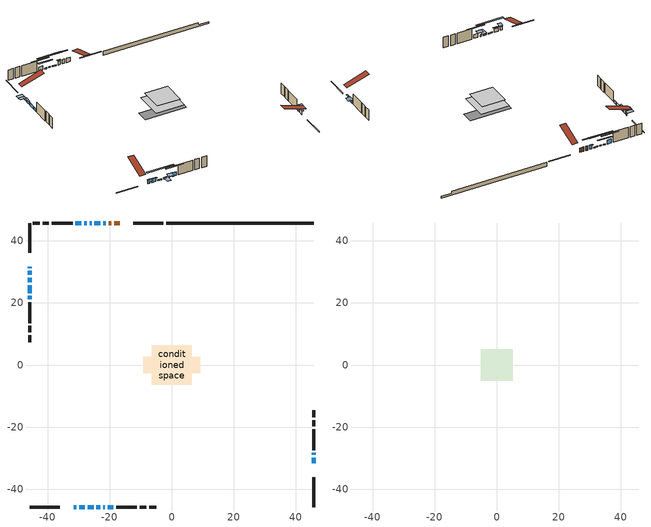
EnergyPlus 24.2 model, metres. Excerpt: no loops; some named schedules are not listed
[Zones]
conditioned space
 floor adiabatic (AdiabaticFloorConstruction): -6.38,-6.38 -6.38,6.38 6.38,6.38 6.38,-6.38 z3.26
 floor foundation (Slab1 construction): -9.19,-2.7 -9.19,2.7 9.19,2.7 9.19,-2.7 z-1.01
 wall outside (RimJoist1 construction): -2.7,45.78 -12.33,45.78 / -45.78,-45.78 -36.14,-45.78 / -45.78,45.78 -45.78,36.14 / 45.78,-45.78 45.78,-36.14 z0.82:1.12
 wall outside (AdiabaticWallConstruction 1): -16.83,45.78 -18.61,45.78 / -19.54,45.78 -20.3,45.78 z0.82:2.85
 wall outside (AdiabaticWallConstruction): -45.78,31.65 -45.78,31.24 / -22.14,-45.78 -21.58,-45.78 z0.82:1.74; -45.78,30.31 -45.78,29.09 z0.82:2.34; -21.23,45.78 -22.15,45.78 / -31.65,-45.78 -30.73,-45.78 / -29.21,45.78 -31.04,45.78 / -20.66,-45.78 -18.83,-45.78 z0.82:2.65; -45.78,28.16 -45.78,26.64 / -45.78,25.71 -45.78,23.2 / -45.78,22.27 -45.78,21.12 / 45.78,-28.89 45.78,-28.33 z0.82:2.04; 45.78,-31.65 45.78,-29.82 / -29.81,-45.78 -27.98,-45.78 z0.82:2.5; -23.07,45.78 -24.91,45.78 / -27.05,-45.78 -25.22,-45.78 / -25.83,45.78 -26.45,45.78 / -27.37,45.78 -28.29,45.78 / -24.29,-45.78 -23.07,-45.78 z0.82:1.33
 wall outside (Wall1 construction): -31.97,45.78 -38.65,45.78 / -17.9,-45.78 -11.22,-45.78 / -45.78,20.2 -45.78,13.51 / 45.78,-27.4 45.78,-20.72 z0.82:5.7
 wall outside (Wall2 construction): -39.58,45.78 -41.62,45.78 / -10.29,-45.78 -8.25,-45.78 / -45.78,12.58 -45.78,10.54 / 45.78,-19.79 45.78,-17.75 z0.82:5.7
 wall outside (Wall3 construction): -42.55,45.78 -44.85,45.78 / -7.32,-45.78 -5.02,-45.78 / -45.78,9.61 -45.78,7.32 / 45.78,-16.82 45.78,-14.53 z0.82:5.7
 wall foundation (FoundationWall1 construction): -1.77,45.78,-1.01 -1.77,45.78,0.82 41.02,45.78,0.82 41.02,45.78,-0.19 45.78,45.78,-0.19 45.78,45.78,-1.01
 window (WindowConstruction 9): -45.78,31.65 -45.78,31.24 z0.82:1.73
 window (WindowConstruction 2): -45.78,30.31 -45.78,29.09 z0.82:2.34
 window (WindowConstruction 3): -21.23,45.78 -22.15,45.78 z0.82:2.65
 window (WindowConstruction 4): -31.65,-45.78 -30.74,-45.78 z0.82:2.65
 window (WindowConstruction 5): -45.78,28.16 -45.78,26.64 z0.82:2.04
 window (WindowConstruction 6): 45.78,-31.65 45.78,-29.82 z0.82:2.5
 window (WindowConstruction 7): -29.81,-45.78 -27.98,-45.78 z0.82:2.5
 window (WindowConstruction 8): -45.78,25.71 -45.78,23.2 z0.82:2.04
 window (WindowConstruction 13): -23.08,45.78 -24.9,45.78 z0.82:1.33
 window (WindowConstruction 14): -27.05,-45.78 -25.22,-45.78 z0.82:1.33
 window (WindowConstruction 15): -25.83,45.78 -26.44,45.78 z0.82:1.33
 window (WindowConstruction 16): -27.37,45.78 -28.29,45.78 z0.82:1.33
 window (WindowConstruction 17): -24.29,-45.78 -23.07,-45.78 z0.82:1.33
 window (WindowConstruction 10): -45.78,22.27 -45.78,21.12 z0.82:2.04
 window (WindowConstruction 11): 45.78,-28.89 45.78,-28.33 z0.82:2.04
 window (WindowConstruction 12): -22.14,-45.78 -21.58,-45.78 z0.82:1.73
 window (WindowConstruction): -29.22,45.78 -31.04,45.78 z0.82:2.65
 window (WindowConstruction 1): -20.66,-45.78 -18.83,-45.78 z0.82:2.65
 door (Door): -16.83,45.78 -18.61,45.78 z0.82:2.85
 door (Door 1): -19.54,45.78 -20.3,45.78 z0.82:2.85
 ceiling adiabatic (AdiabaticFloorConstruction): 6.38,-6.38 6.38,6.38 -6.38,6.38 -6.38,-6.38 z3.26
attic - vented
 floor to conditioned space (Floor1 construction Reversed): -5.14,-5.14 -5.14,5.14 5.14,5.14 5.14,-5.14 z5.7
 roof outside (Roof1 construction): -15.9,45.78,5.7 -15.9,35.77,9.03 -13.26,35.77,9.03 -13.26,45.78,5.7; -32.58,-45.78,5.7 -32.58,-35.77,9.03 -35.22,-35.77,9.03 -35.22,-45.78,5.7; -45.78,32.58,5.7 -35.77,32.58,9.03 -35.77,35.22,9.03 -45.78,35.22,5.7; 45.78,-32.58,5.7 35.77,-32.58,9.03 35.77,-35.22,9.03 45.78,-35.22,5.7
shading: -45.78,30.63 -45.78,32.26 -48.52,32.26 -48.52,30.63 z2.34; -45.78,28.94 -45.78,30.46 -48.52,30.46 -48.52,28.94 z2.49; -22.45,45.78 -20.93,45.78 -20.93,46.33 -22.45,46.33 z2.95; -30.44,-45.78 -31.95,-45.78 -31.95,-47.61 -30.44,-47.61 z2.95; -45.78,26.03 -45.78,28.77 -46.33,28.77 -46.33,26.03 z2.65; 45.78,-29.52 45.78,-31.95 46.33,-31.95 46.33,-29.52 z2.8; -27.68,-45.78 -30.1,-45.78 -30.1,-46.33 -27.68,-46.33 z2.8; -30.08,45.78 -17.9,45.78 -17.9,46.33 -30.08,46.33 z6.51; -20.04,-45.78 -32.23,-45.78 -32.23,-46.33 -20.04,-46.33 z6.51; -31.62,45.78 -20.65,45.78 -20.65,46.33 -31.62,46.33 z6.51; -31.03,45.78 -24.63,45.78 -24.63,46.33 -31.03,46.33 z4.07; -22.77,-45.78 -24.59,-45.78 -24.59,-48.83 -22.77,-48.83 z1.63; 45.78,-27.42 45.78,-29.8 47.91,-29.8 47.91,-27.42 z2.95; -20.67,-45.78 -23.05,-45.78 -23.05,-47.61 -20.67,-47.61 z2.65; -34.1,45.78 -26.16,45.78 -26.16,46.33 -34.1,46.33 z5.7; -15.78,-45.78 -23.71,-45.78 -23.71,-46.33 -15.78,-46.33 z5.7
[Building]
Building 1: Terrain=Suburbs
[Site:Location]
London AP_ON: Latitude {deg}=43.03; Longitude {deg}=-81.15; Time Zone {hr}=-5; Elevation {m}=278; Keep Site Location Information=Yes
[Site:GroundTemperature:Shallow]
3.98693, 1.93205, 1.76749, 2.74264, 6.6573, 10.5537, 13.9317, 16.0716, 16.2534, 14.513, 11.2211, 7.44421
[Site:WaterMainsTemperature]
Calculation Method=Schedule; Temperature Schedule=mains temperature schedule
[Material] Roughness=Rough; Thermal Absorptance=0.9
Name | Thickness {m} | Conductivity {W/m-K} | Density {kg/m3} | Specific Heat {J/kg-K} | Solar Absorptance | Visible Absorptance
asphalt or fiberglass shingles | 0.00635 | 0.162714 | 1121.4 | 1465.45 | 0.4 | 0.4
ceiling stud and cavity | 0.1397 | 0.0801386 | 65.682 | 1177.47 | 0.7 | 0.7
concrete 4.0 in. | 0.1016 | 1.803125 | 2242.8 | 837.4 | 0.7 | 0.7
concrete 8.0 in. | 0.2032 | 1.803125 | 2242.8 | 837.4 | 0.7 | 0.7
door material | 0.04445 | 0.188738 | 512.64 | 1214.23 | 0.7 | 0.7
floor covering | 0.0127 | 0.0433444 | 54.468 | 1339.84 | 0.6 | 0.6
floor rigid ins; wall rigid ins | 0.512978 | 0.029427 | 32.04 | 1214.23 | 0.7 | 0.7
floor stud and cavity | 0.1397 | 1.75129 | 37.0049 | 1207.88 | 0.7 | 0.7
furniture material conditioned space 1 | 0.1524 | 0.115458 | 640.8 | 1214.23 | 0.6 | 0.6
gypsum board | 0.0127 | 0.160291 | 801 | 837.4 | 0.6 | 0.6
osb sheathing 0.5 in. | 0.0127 | 0.115458 | 512.64 | 1214.23 | 0.7 | 0.7
osb sheathing 0.75 in. | 0.01905 | 0.115458 | 512.64 | 1214.23 | 0.7 | 0.7
rim joist stud and cavity | 0.0508 | 0.103237 | 50.32683 | 1063.81 | 0.6 | 0.6
wall stud and cavity | 0.1397 | 0.143211 | 139.0536 | 1170.24 | 0.7 | 0.7
wall stud and cavity 1 | 0.1397 | 0.0749181 | 139.0536 | 1170.24 | 0.7 | 0.7
wall stud and cavity 2 | 0.1397 | 0.14347 | 139.0536 | 1170.24 | 0.7 | 0.7
wall stud and cavity 3 | 0.0889 | 0.380278 | 52.3479 | 1209.89 | 0.7 | 0.7
wall stud and cavity 4 | 0.0889 | 0.391764 | 83.0341 | 1211.67 | 0.7 | 0.7
wood siding | 0.0254 | 0.102417 | 544.68 | 1172.36 | 0.57 | 0.57
wood siding 1; wood siding 2; wood siding 3 | 0.0254 | 0.102417 | 544.68 | 1172.36 | 0.7 | 0.7
[WindowMaterial:SimpleGlazingSystem]
Name | U-Factor {W/m2-K} | Solar Heat Gain Coefficient
WindowMaterial | 5.73989 | 0.75
WindowMaterial 1 | 5.80348 | 0.76
WindowMaterial 10 | 5.10225 | 0.63
WindowMaterial 2 | 5.29928 | 0.65
WindowMaterial 3 | 3.00537 | 0.52
WindowMaterial 4 | 2.972433 | 0.57
WindowMaterial 5 | 7.22469 | 0.6
WindowMaterial 6 | 6.75625 | 0.73
WindowMaterial 7 | 6.72446 | 0.74
WindowMaterial 8 | 6.76988 | 0.73
WindowMaterial 9 | 5.2601 | 0.67
[Construction]
AdiabaticFloorConstruction: floor stud and cavity, floor rigid ins, osb sheathing 0.75 in., floor covering
AdiabaticWallConstruction: wood siding 2, wall rigid ins, wall stud and cavity 3, gypsum board
AdiabaticWallConstruction 1: wood siding 3, wall rigid ins, wall stud and cavity 3, gypsum board
Door; Door 1: door material
Floor1 construction Reversed: gypsum board, ceiling stud and cavity
FoundationWall1 construction: concrete 8.0 in.
furniture construction conditioned space 1: furniture material conditioned space 1
PartitionWallConstruction: gypsum board, wall stud and cavity 4, gypsum board
RimJoist1 construction: wood siding 1, rim joist stud and cavity
Roof1 construction: asphalt or fiberglass shingles
Slab1 construction: concrete 4.0 in.
Wall1 construction: wood siding, osb sheathing 0.5 in., wall stud and cavity, gypsum board
Wall2 construction: wood siding, osb sheathing 0.5 in., wall stud and cavity 1, gypsum board
Wall3 construction: wood siding, osb sheathing 0.5 in., wall stud and cavity 2, gypsum board
WindowConstruction; WindowConstruction 1: WindowMaterial
WindowConstruction 10: WindowMaterial 6
WindowConstruction 11: WindowMaterial 7
WindowConstruction 12: WindowMaterial 8
WindowConstruction 13; WindowConstruction 14; WindowConstruction 16: WindowMaterial 9
WindowConstruction 15; WindowConstruction 17: WindowMaterial 10
WindowConstruction 2: WindowMaterial 1
WindowConstruction 3; WindowConstruction 4: WindowMaterial 2
WindowConstruction 5: WindowMaterial 3
WindowConstruction 6; WindowConstruction 7; WindowConstruction 8: WindowMaterial 4
WindowConstruction 9: WindowMaterial 5
[Zone] Multiplier=1; Part of Total Floor Area=Yes
Name | Volume {m3}
attic - vented | 57.1445
conditioned space | 689.2
[Space]
Name | Zone | Volume {m3}
attic - vented 1 | attic - vented | 57.1445
conditioned space 1 | conditioned space | 689.2
[ZoneInfiltration:EffectiveLeakageArea]
infil attic - vented 1: Zone or Space=attic - vented 1; Schedule=Always On Discrete; Effective Air Leakage Area {cm2}=4605.38; Stack Coefficient=0.000231938; Wind Coefficient=1.02898e-05
[ZoneMixing]
whole house fan mix: Zone or Space=attic - vented; Schedule=Always On Continuous; Design Flow Rate Calculation Method=Flow/Zone; Design Flow Rate {m3/s}=0; Source Zone or Space=conditioned space
[SurfaceProperty:ExposedFoundationPerimeter]
Slab1: Exposed Perimeter Calculation Method=TotalExposedPerimeter; Total Exposed Perimeter {m}=47.55
[InternalMass] Zone or ZoneList=conditioned space; Space or SpaceList=conditioned space 1
Name | Construction | Surface Area {m2}
furniture mass conditioned space 1 | furniture construction conditioned space 1 | 104.772
partition wall mass | PartitionWallConstruction | 261.93
[Lights]
interior lighting: Zone or ZoneList or Space or SpaceList=conditioned space 1; Schedule=interior lighting schedule; Design Level Calculation Method=LightingLevel; Lighting Level {W}=343.2; Return Air Fraction=0; Fraction Radiant=0.6; Fraction Visible=0.2; Fraction Replaceable=1
[People]
occupants: Zone or ZoneList or Space or SpaceList=conditioned space 1; Number of People Schedule=occupants schedule; Number of People Calculation Method=People; Number of People=3; Fraction Radiant=0.314171; Sensible Heat Fraction=0.56303; Activity Level Schedule=occupants activity schedule; Carbon Dioxide Generation Rate {m3/s-W}=0; Enable ASHRAE 55 Comfort Warnings=No; Mean Radiant Temperature Calculation Type=EnclosureAveraged
[ElectricEquipment] Zone or ZoneList or Space or SpaceList=conditioned space 1; Design Level Calculation Method=EquipmentLevel
Name | Schedule | Design Level {W} | Fraction Latent | Fraction Radiant | Fraction Lost
clothes dryer | clothes dryer schedule | 140.772 | 0.015 | 0.081 | 0.85
clothes washer | clothes washer schedule | 32.1985 | 0.03 | 0.162 | 0.7
cooking range | cooking range schedule | 215.147 | 0.08 | 0.432 | 0.2
dishwasher | dishwasher schedule | 66.8632 | 0.3 | 0.18 | 0.4
fridge | fridge schedule | 72.9452 | 0 | 0.6 | 0
mech vent bath fan 0 | mech vent bath fan 0 schedule | 50.2 | 0 | 0 | 1
mech vent bath fan 1 | mech vent bath fan 1 schedule | 50.2 | 0 | 0 | 1
mech vent house fan | mech vent house fan schedule | 0 | 0 | 0 | 1
mech vent house fan cfis | mech vent house fan cfis schedule | 0 | 0 | 0 | 0
misc plug loads | misc plug loads schedule | 494.7 | 0.045 | 0.513 | 0.1
whole house fan | Always On Discrete | 0 | 0 | 0 | 1
[OtherEquipment] Zone or ZoneList or Space or SpaceList=conditioned space 1; Design Level Calculation Method=EquipmentLevel
Name | Fuel Type | Schedule | Design Level {W} | Fraction Latent | Fraction Radiant | Fraction Lost
clothes dryer 1 | Electricity | clothes dryer schedule | 0 | 0.015 | 0.081 | 0.85
cooking range 1 | Electricity | cooking range schedule | 0 | 0.08 | 0.432 | 0.2
general water use latent | None | general water use schedule | 62.594 | 1 | 0 | 0
general water use sensible | None | general water use schedule | -61.6891 | 0 | 0.6 | 0
mech vent house fan latent load | None | Always On Discrete | 0 | 1 | 0 | 0
mech vent house fan sensible load | None | Always On Discrete | 0 | 0 | 0 | 0
water heater energy adjustment1 | NaturalGas | Always On Discrete | 0.01 | 0 | 0 | 1
[ZoneInfiltration:DesignFlowRate] Zone or ZoneList or Space or SpaceList=conditioned space 1; Schedule=Always On Discrete; Design Flow Rate Calculation Method=Flow/Zone; Design Flow Rate {m3/s}=0
infil flow; natural vent flow; whole house fan flow
[Foundation:Kiva]
Foundation Kiva 1: Initial Indoor Air Temperature {C}=18; Wall Height Above Grade {m}=0.820003; Wall Depth Below Slab {m}=0.2032
[Foundation:Kiva:Settings]
Soil Conductivity {W/m-K}=0.849921; Soil Density {kg/m3}=1842.3; Soil Specific Heat {J/kg-K}=418.7; Ground Solar Absorptivity=0.9; Ground Thermal Absorptivity=0.9; Ground Surface Roughness {m}=0.03; Far-Field Width {m}=40; Deep-Ground Boundary Condition=ZeroFlux; Deep-Ground Depth {m}=40; Minimum Cell Dimension {m}=0.2; Maximum Cell Growth Coefficient=3; Simulation Timestep=Timestep
[Exterior:Lights]
exterior lighting: Schedule=exterior lighting schedule; Design Level {W}=75.6
[Schedule:Constant]
Name | Hourly Value
Always On Continuous; mech vent house fan schedule; mech vent house fan cfis schedule; Always On Discrete | 1
occupants activity schedule | 117.228
fridge schedule | 0
[Schedule:Week:Daily]
interior lighting schedule Week Rule - Jan1-Jan27: interior lighting schedule day, interior lighting schedule day, interior lighting schedule day, interior lighting schedule day, interior lighting schedule day, interior lighting schedule day, interior lighting schedule day, interior lighting schedule default day, interior lighting schedule default day, interior lighting schedule default day, interior lighting schedule default day, interior lighting schedule default day
interior lighting schedule Week Rule - Jan28-Feb3: interior lighting schedule day, interior lighting schedule day, interior lighting schedule day, interior lighting schedule day, interior lighting schedule day 1, interior lighting schedule day 1, interior lighting schedule day 1, interior lighting schedule default day, interior lighting schedule default day, interior lighting schedule default day, interior lighting schedule default day, interior lighting schedule default day
interior lighting schedule Week Rule - Feb4-Feb24: interior lighting schedule day 1, interior lighting schedule day 1, interior lighting schedule day 1, interior lighting schedule day 1, interior lighting schedule day 1, interior lighting schedule day 1, interior lighting schedule day 1, interior lighting schedule default day, interior lighting schedule default day, interior lighting schedule default day, interior lighting schedule default day, interior lighting schedule default day
interior lighting schedule Week Rule - Feb25-Mar3: interior lighting schedule day 1, interior lighting schedule day 1, interior lighting schedule day 1, interior lighting schedule day 1, interior lighting schedule day 2, interior lighting schedule day 2, interior lighting schedule day 2, interior lighting schedule default day, interior lighting schedule default day, interior lighting schedule default day, interior lighting schedule default day, interior lighting schedule default day
interior lighting schedule Week Rule - Mar4-Mar31: interior lighting schedule day 2, interior lighting schedule day 2, interior lighting schedule day 2, interior lighting schedule day 2, interior lighting schedule day 2, interior lighting schedule day 2, interior lighting schedule day 2, interior lighting schedule default day, interior lighting schedule default day, interior lighting schedule default day, interior lighting schedule default day, interior lighting schedule default day
interior lighting schedule Week Rule - Apr1-Apr28: interior lighting schedule day 3, interior lighting schedule day 3, interior lighting schedule day 3, interior lighting schedule day 3, interior lighting schedule day 3, interior lighting schedule day 3, interior lighting schedule day 3, interior lighting schedule default day, interior lighting schedule default day, interior lighting schedule default day, interior lighting schedule default day, interior lighting schedule default day
interior lighting schedule Week Rule - Apr29-May5: interior lighting schedule day 3, interior lighting schedule day 3, interior lighting schedule day 4, interior lighting schedule day 4, interior lighting schedule day 4, interior lighting schedule day 4, interior lighting schedule day 4, interior lighting schedule default day, interior lighting schedule default day, interior lighting schedule default day, interior lighting schedule default day, interior lighting schedule default day
interior lighting schedule Week Rule - May6-May26: interior lighting schedule day 4, interior lighting schedule day 4, interior lighting schedule day 4, interior lighting schedule day 4, interior lighting schedule day 4, interior lighting schedule day 4, interior lighting schedule day 4, interior lighting schedule default day, interior lighting schedule default day, interior lighting schedule default day, interior lighting schedule default day, interior lighting schedule default day
interior lighting schedule Week Rule - May27-Jun2: interior lighting schedule day 4, interior lighting schedule day 4, interior lighting schedule day 4, interior lighting schedule day 4, interior lighting schedule day 4, interior lighting schedule day 5, interior lighting schedule day 5, interior lighting schedule default day, interior lighting schedule default day, interior lighting schedule default day, interior lighting schedule default day, interior lighting schedule default day
interior lighting schedule Week Rule - Jun3-Jun30: interior lighting schedule day 5, interior lighting schedule day 5, interior lighting schedule day 5, interior lighting schedule day 5, interior lighting schedule day 5, interior lighting schedule day 5, interior lighting schedule day 5, interior lighting schedule default day, interior lighting schedule default day, interior lighting schedule default day, interior lighting schedule default day, interior lighting schedule default day
interior lighting schedule Week Rule - Jul1-Jul28: interior lighting schedule day 6, interior lighting schedule day 6, interior lighting schedule day 6, interior lighting schedule day 6, interior lighting schedule day 6, interior lighting schedule day 6, interior lighting schedule day 6, interior lighting schedule default day, interior lighting schedule default day, interior lighting schedule default day, interior lighting schedule default day, interior lighting schedule default day
interior lighting schedule Week Rule - Jul29-Aug4: interior lighting schedule day 6, interior lighting schedule day 6, interior lighting schedule day 6, interior lighting schedule day 7, interior lighting schedule day 7, interior lighting schedule day 7, interior lighting schedule day 7, interior lighting schedule default day, interior lighting schedule default day, interior lighting schedule default day, interior lighting schedule default day, interior lighting schedule default day
interior lighting schedule Week Rule - Aug5-Aug25: interior lighting schedule day 7, interior lighting schedule day 7, interior lighting schedule day 7, interior lighting schedule day 7, interior lighting schedule day 7, interior lighting schedule day 7, interior lighting schedule day 7, interior lighting schedule default day, interior lighting schedule default day, interior lighting schedule default day, interior lighting schedule default day, interior lighting schedule default day
interior lighting schedule Week Rule - Aug26-Sep1: interior lighting schedule day 7, interior lighting schedule day 7, interior lighting schedule day 7, interior lighting schedule day 7, interior lighting schedule day 7, interior lighting schedule day 7, interior lighting schedule day 8, interior lighting schedule default day, interior lighting schedule default day, interior lighting schedule default day, interior lighting schedule default day, interior lighting schedule default day
interior lighting schedule Week Rule - Sep2-Sep29: interior lighting schedule day 8, interior lighting schedule day 8, interior lighting schedule day 8, interior lighting schedule day 8, interior lighting schedule day 8, interior lighting schedule day 8, interior lighting schedule day 8, interior lighting schedule default day, interior lighting schedule default day, interior lighting schedule default day, interior lighting schedule default day, interior lighting schedule default day
interior lighting schedule Week Rule - Sep30-Oct6: interior lighting schedule day 8, interior lighting schedule day 9, interior lighting schedule day 9, interior lighting schedule day 9, interior lighting schedule day 9, interior lighting schedule day 9, interior lighting schedule day 9, interior lighting schedule default day, interior lighting schedule default day, interior lighting schedule default day, interior lighting schedule default day, interior lighting schedule default day
interior lighting schedule Week Rule - Oct7-Oct27: interior lighting schedule day 9, interior lighting schedule day 9, interior lighting schedule day 9, interior lighting schedule day 9, interior lighting schedule day 9, interior lighting schedule day 9, interior lighting schedule day 9, interior lighting schedule default day, interior lighting schedule default day, interior lighting schedule default day, interior lighting schedule default day, interior lighting schedule default day
interior lighting schedule Week Rule - Oct28-Nov3: interior lighting schedule day 9, interior lighting schedule day 9, interior lighting schedule day 9, interior lighting schedule day 9, interior lighting schedule day 10, interior lighting schedule day 10, interior lighting schedule day 10, interior lighting schedule default day, interior lighting schedule default day, interior lighting schedule default day, interior lighting schedule default day, interior lighting schedule default day
interior lighting schedule Week Rule - Nov4-Nov24: interior lighting schedule day 10, interior lighting schedule day 10, interior lighting schedule day 10, interior lighting schedule day 10, interior lighting schedule day 10, interior lighting schedule day 10, interior lighting schedule day 10, interior lighting schedule default day, interior lighting schedule default day, interior lighting schedule default day, interior lighting schedule default day, interior lighting schedule default day
interior lighting schedule Week Rule - Nov25-Dec1: interior lighting schedule day 10, interior lighting schedule day 10, interior lighting schedule day 10, interior lighting schedule day 10, interior lighting schedule day 10, interior lighting schedule day 10, interior lighting schedule day 11, interior lighting schedule default day, interior lighting schedule default day, interior lighting schedule default day, interior lighting schedule default day, interior lighting schedule default day
interior lighting schedule Week Rule - Dec2-Dec31: interior lighting schedule day 11, interior lighting schedule day 11, interior lighting schedule day 11, interior lighting schedule day 11, interior lighting schedule day 11, interior lighting schedule day 11, interior lighting schedule day 11, interior lighting schedule default day, interior lighting schedule default day, interior lighting schedule default day, interior lighting schedule default day, interior lighting schedule default day
occupants schedule Week Rule - Jan1-Dec31: occupants schedule day, occupants schedule day, occupants schedule day, occupants schedule day, occupants schedule day, occupants schedule day, occupants schedule day, occupants schedule default day, occupants schedule default day, occupants schedule default day, occupants schedule default day, occupants schedule default day
clothes dryer schedule Week Rule - Jan1-Dec31: clothes dryer schedule day, clothes dryer schedule day, clothes dryer schedule day, clothes dryer schedule day, clothes dryer schedule day, clothes dryer schedule day, clothes dryer schedule day, clothes dryer schedule default day, clothes dryer schedule default day, clothes dryer schedule default day, clothes dryer schedule default day, clothes dryer schedule default day
clothes washer schedule Week Rule - Jan1-Dec31: clothes washer schedule day, clothes washer schedule day, clothes washer schedule day, clothes washer schedule day, clothes washer schedule day, clothes washer schedule day, clothes washer schedule day, clothes washer schedule default day, clothes washer schedule default day, clothes washer schedule default day, clothes washer schedule default day, clothes washer schedule default day
cooking range schedule Week Rule - Jan1-Dec31: cooking range schedule day, cooking range schedule day, cooking range schedule day, cooking range schedule day, cooking range schedule day, cooking range schedule day, cooking range schedule day, cooking range schedule default day, cooking range schedule default day, cooking range schedule default day, cooking range schedule default day, cooking range schedule default day
dishwasher schedule Week Rule - Jan1-Dec31: dishwasher schedule day, dishwasher schedule day, dishwasher schedule day, dishwasher schedule day, dishwasher schedule day, dishwasher schedule day, dishwasher schedule day, dishwasher schedule default day, dishwasher schedule default day, dishwasher schedule default day, dishwasher schedule default day, dishwasher schedule default day
mech vent bath fan 0 schedule Week Rule - Jan1-Dec31: mech vent bath fan 0 schedule day, mech vent bath fan 0 schedule day, mech vent bath fan 0 schedule day, mech vent bath fan 0 schedule day, mech vent bath fan 0 schedule day, mech vent bath fan 0 schedule day, mech vent bath fan 0 schedule day, mech vent bath fan 0 schedule default day, mech vent bath fan 0 schedule default day, mech vent bath fan 0 schedule default day, mech vent bath fan 0 schedule default day, mech vent bath fan 0 schedule default day
mech vent bath fan 1 schedule Week Rule - Jan1-Dec31: mech vent bath fan 1 schedule day, mech vent bath fan 1 schedule day, mech vent bath fan 1 schedule day, mech vent bath fan 1 schedule day, mech vent bath fan 1 schedule day, mech vent bath fan 1 schedule day, mech vent bath fan 1 schedule day, mech vent bath fan 1 schedule default day, mech vent bath fan 1 schedule default day, mech vent bath fan 1 schedule default day, mech vent bath fan 1 schedule default day, mech vent bath fan 1 schedule default day
misc plug loads schedule Week Rule - Jan1-Dec31: misc plug loads schedule day, misc plug loads schedule day, misc plug loads schedule day, misc plug loads schedule day, misc plug loads schedule day, misc plug loads schedule day, misc plug loads schedule day, misc plug loads schedule default day, misc plug loads schedule default day, misc plug loads schedule default day, misc plug loads schedule default day, misc plug loads schedule default day
general water use schedule Week Rule - Jan1-Dec31: general water use schedule day, general water use schedule day, general water use schedule day, general water use schedule day, general water use schedule day, general water use schedule day, general water use schedule day, general water use schedule default day, general water use schedule default day, general water use schedule default day, general water use schedule default day, general water use schedule default day
exterior lighting schedule Week Rule - Jan1-Jan27: exterior lighting schedule day, exterior lighting schedule day, exterior lighting schedule day, exterior lighting schedule day, exterior lighting schedule day, exterior lighting schedule day, exterior lighting schedule day, exterior lighting schedule default day, exterior lighting schedule default day, exterior lighting schedule default day, exterior lighting schedule default day, exterior lighting schedule default day
exterior lighting schedule Week Rule - Jan28-Feb3: exterior lighting schedule day, exterior lighting schedule day, exterior lighting schedule day, exterior lighting schedule day, exterior lighting schedule day 1, exterior lighting schedule day 1, exterior lighting schedule day 1, exterior lighting schedule default day, exterior lighting schedule default day, exterior lighting schedule default day, exterior lighting schedule default day, exterior lighting schedule default day
exterior lighting schedule Week Rule - Feb4-Feb24: exterior lighting schedule day 1, exterior lighting schedule day 1, exterior lighting schedule day 1, exterior lighting schedule day 1, exterior lighting schedule day 1, exterior lighting schedule day 1, exterior lighting schedule day 1, exterior lighting schedule default day, exterior lighting schedule default day, exterior lighting schedule default day, exterior lighting schedule default day, exterior lighting schedule default day
exterior lighting schedule Week Rule - Feb25-Mar3: exterior lighting schedule day 1, exterior lighting schedule day 1, exterior lighting schedule day 1, exterior lighting schedule day 1, exterior lighting schedule day 2, exterior lighting schedule day 2, exterior lighting schedule day 2, exterior lighting schedule default day, exterior lighting schedule default day, exterior lighting schedule default day, exterior lighting schedule default day, exterior lighting schedule default day
exterior lighting schedule Week Rule - Mar4-Mar31: exterior lighting schedule day 2, exterior lighting schedule day 2, exterior lighting schedule day 2, exterior lighting schedule day 2, exterior lighting schedule day 2, exterior lighting schedule day 2, exterior lighting schedule day 2, exterior lighting schedule default day, exterior lighting schedule default day, exterior lighting schedule default day, exterior lighting schedule default day, exterior lighting schedule default day
exterior lighting schedule Week Rule - Apr1-Apr28: exterior lighting schedule day 3, exterior lighting schedule day 3, exterior lighting schedule day 3, exterior lighting schedule day 3, exterior lighting schedule day 3, exterior lighting schedule day 3, exterior lighting schedule day 3, exterior lighting schedule default day, exterior lighting schedule default day, exterior lighting schedule default day, exterior lighting schedule default day, exterior lighting schedule default day
exterior lighting schedule Week Rule - Apr29-May5: exterior lighting schedule day 3, exterior lighting schedule day 3, exterior lighting schedule day 4, exterior lighting schedule day 4, exterior lighting schedule day 4, exterior lighting schedule day 4, exterior lighting schedule day 4, exterior lighting schedule default day, exterior lighting schedule default day, exterior lighting schedule default day, exterior lighting schedule default day, exterior lighting schedule default day
exterior lighting schedule Week Rule - May6-May26: exterior lighting schedule day 4, exterior lighting schedule day 4, exterior lighting schedule day 4, exterior lighting schedule day 4, exterior lighting schedule day 4, exterior lighting schedule day 4, exterior lighting schedule day 4, exterior lighting schedule default day, exterior lighting schedule default day, exterior lighting schedule default day, exterior lighting schedule default day, exterior lighting schedule default day
exterior lighting schedule Week Rule - May27-Jun2: exterior lighting schedule day 4, exterior lighting schedule day 4, exterior lighting schedule day 4, exterior lighting schedule day 4, exterior lighting schedule day 4, exterior lighting schedule day 5, exterior lighting schedule day 5, exterior lighting schedule default day, exterior lighting schedule default day, exterior lighting schedule default day, exterior lighting schedule default day, exterior lighting schedule default day
exterior lighting schedule Week Rule - Jun3-Jun30: exterior lighting schedule day 5, exterior lighting schedule day 5, exterior lighting schedule day 5, exterior lighting schedule day 5, exterior lighting schedule day 5, exterior lighting schedule day 5, exterior lighting schedule day 5, exterior lighting schedule default day, exterior lighting schedule default day, exterior lighting schedule default day, exterior lighting schedule default day, exterior lighting schedule default day
exterior lighting schedule Week Rule - Jul1-Jul28: exterior lighting schedule day 6, exterior lighting schedule day 6, exterior lighting schedule day 6, exterior lighting schedule day 6, exterior lighting schedule day 6, exterior lighting schedule day 6, exterior lighting schedule day 6, exterior lighting schedule default day, exterior lighting schedule default day, exterior lighting schedule default day, exterior lighting schedule default day, exterior lighting schedule default day
exterior lighting schedule Week Rule - Jul29-Aug4: exterior lighting schedule day 6, exterior lighting schedule day 6, exterior lighting schedule day 6, exterior lighting schedule day 7, exterior lighting schedule day 7, exterior lighting schedule day 7, exterior lighting schedule day 7, exterior lighting schedule default day, exterior lighting schedule default day, exterior lighting schedule default day, exterior lighting schedule default day, exterior lighting schedule default day
exterior lighting schedule Week Rule - Aug5-Aug25: exterior lighting schedule day 7, exterior lighting schedule day 7, exterior lighting schedule day 7, exterior lighting schedule day 7, exterior lighting schedule day 7, exterior lighting schedule day 7, exterior lighting schedule day 7, exterior lighting schedule default day, exterior lighting schedule default day, exterior lighting schedule default day, exterior lighting schedule default day, exterior lighting schedule default day
exterior lighting schedule Week Rule - Aug26-Sep1: exterior lighting schedule day 7, exterior lighting schedule day 7, exterior lighting schedule day 7, exterior lighting schedule day 7, exterior lighting schedule day 7, exterior lighting schedule day 7, exterior lighting schedule day 8, exterior lighting schedule default day, exterior lighting schedule default day, exterior lighting schedule default day, exterior lighting schedule default day, exterior lighting schedule default day
exterior lighting schedule Week Rule - Sep2-Sep29: exterior lighting schedule day 8, exterior lighting schedule day 8, exterior lighting schedule day 8, exterior lighting schedule day 8, exterior lighting schedule day 8, exterior lighting schedule day 8, exterior lighting schedule day 8, exterior lighting schedule default day, exterior lighting schedule default day, exterior lighting schedule default day, exterior lighting schedule default day, exterior lighting schedule default day
exterior lighting schedule Week Rule - Sep30-Oct6: exterior lighting schedule day 8, exterior lighting schedule day 9, exterior lighting schedule day 9, exterior lighting schedule day 9, exterior lighting schedule day 9, exterior lighting schedule day 9, exterior lighting schedule day 9, exterior lighting schedule default day, exterior lighting schedule default day, exterior lighting schedule default day, exterior lighting schedule default day, exterior lighting schedule default day
exterior lighting schedule Week Rule - Oct7-Oct27: exterior lighting schedule day 9, exterior lighting schedule day 9, exterior lighting schedule day 9, exterior lighting schedule day 9, exterior lighting schedule day 9, exterior lighting schedule day 9, exterior lighting schedule day 9, exterior lighting schedule default day, exterior lighting schedule default day, exterior lighting schedule default day, exterior lighting schedule default day, exterior lighting schedule default day
[Schedule:Year]
interior lighting schedule: interior lighting schedule Week Rule - Jan1-Jan27, 1, 1, 1, 27, interior lighting schedule Week Rule - Jan28-Feb3, 1, 28, 2, 3, interior lighting schedule Week Rule - Feb4-Feb24, 2, 4, 2, 24, interior lighting schedule Week Rule - Feb25-Mar3, 2, 25, 3, 3, interior lighting schedule Week Rule - Mar4-Mar31, 3, 4, 3, 31, interior lighting schedule Week Rule - Apr1-Apr28, 4, 1, 4, 28, interior lighting schedule Week Rule - Apr29-May5, 4, 29, 5, 5, interior lighting schedule Week Rule - May6-May26, 5, 6, 5, 26, interior lighting schedule Week Rule - May27-Jun2, 5, 27, 6, 2, interior lighting schedule Week Rule - Jun3-Jun30, 6, 3, 6, 30, interior lighting schedule Week Rule - Jul1-Jul28, 7, 1, 7, 28, interior lighting schedule Week Rule - Jul29-Aug4, 7, 29, 8, 4, interior lighting schedule Week Rule - Aug5-Aug25, 8, 5, 8, 25, interior lighting schedule Week Rule - Aug26-Sep1, 8, 26, 9, 1, interior lighting schedule Week Rule - Sep2-Sep29, 9, 2, 9, 29, interior lighting schedule Week Rule - Sep30-Oct6, 9, 30, 10, 6, interior lighting schedule Week Rule - Oct7-Oct27, 10, 7, 10, 27, interior lighting schedule Week Rule - Oct28-Nov3, 10, 28, 11, 3, interior lighting schedule Week Rule - Nov4-Nov24, 11, 4, 11, 24, interior lighting schedule Week Rule - Nov25-Dec1, 11, 25, 12, 1, interior lighting schedule Week Rule - Dec2-Dec31, 12, 2, 12, 31
occupants schedule: occupants schedule Week Rule - Jan1-Dec31, 1, 1, 12, 31
clothes dryer schedule: clothes dryer schedule Week Rule - Jan1-Dec31, 1, 1, 12, 31
clothes washer schedule: clothes washer schedule Week Rule - Jan1-Dec31, 1, 1, 12, 31
cooking range schedule: cooking range schedule Week Rule - Jan1-Dec31, 1, 1, 12, 31
dishwasher schedule: dishwasher schedule Week Rule - Jan1-Dec31, 1, 1, 12, 31
mech vent bath fan 0 schedule: mech vent bath fan 0 schedule Week Rule - Jan1-Dec31, 1, 1, 12, 31
mech vent bath fan 1 schedule: mech vent bath fan 1 schedule Week Rule - Jan1-Dec31, 1, 1, 12, 31
misc plug loads schedule: misc plug loads schedule Week Rule - Jan1-Dec31, 1, 1, 12, 31
general water use schedule: general water use schedule Week Rule - Jan1-Dec31, 1, 1, 12, 31
exterior lighting schedule: exterior lighting schedule Week Rule - Jan1-Jan27, 1, 1, 1, 27, exterior lighting schedule Week Rule - Jan28-Feb3, 1, 28, 2, 3, exterior lighting schedule Week Rule - Feb4-Feb24, 2, 4, 2, 24, exterior lighting schedule Week Rule - Feb25-Mar3, 2, 25, 3, 3, exterior lighting schedule Week Rule - Mar4-Mar31, 3, 4, 3, 31, exterior lighting schedule Week Rule - Apr1-Apr28, 4, 1, 4, 28, exterior lighting schedule Week Rule - Apr29-May5, 4, 29, 5, 5, exterior lighting schedule Week Rule - May6-May26, 5, 6, 5, 26, exterior lighting schedule Week Rule - May27-Jun2, 5, 27, 6, 2, exterior lighting schedule Week Rule - Jun3-Jun30, 6, 3, 6, 30, exterior lighting schedule Week Rule - Jul1-Jul28, 7, 1, 7, 28, exterior lighting schedule Week Rule - Jul29-Aug4, 7, 29, 8, 4, exterior lighting schedule Week Rule - Aug5-Aug25, 8, 5, 8, 25, exterior lighting schedule Week Rule - Aug26-Sep1, 8, 26, 9, 1, exterior lighting schedule Week Rule - Sep2-Sep29, 9, 2, 9, 29, exterior lighting schedule Week Rule - Sep30-Oct6, 9, 30, 10, 6, exterior lighting schedule Week Rule - Oct7-Oct27, 10, 7, 10, 27, exterior lighting schedule Week Rule - Oct28-Nov3, 10, 28, 11, 3, exterior lighting schedule Week Rule - Nov4-Nov24, 11, 4, 11, 24, exterior lighting schedule Week Rule - Nov25-Dec1, 11, 25, 12, 1, exterior lighting schedule Week Rule - Dec2-Dec31, 12, 2, 12, 31
[Schedule:Compact]
mains temperature schedule: Through: 01/01, For: AllDays, Until: 24:00, 7.96722, Through: 01/02, For: AllDays, Until: 24:00, 7.89722, Through: 01/03, For: AllDays, Until: 24:00, 7.82778, Through: 01/04, For: AllDays, Until: 24:00, 7.76, Through: 01/05, For: AllDays, Until: 24:00, 7.69333, Through: 01/06, For: AllDays, Until: 24:00, 7.62778, Through: 01/07, For: AllDays, Until: 24:00, 7.56389, Through: 01/08, For: AllDays, Until: 24:00, 7.50167, Through: 01/09, For: AllDays, Until: 24:00, 7.44056, Through: 01/10, For: AllDays, Until: 24:00, 7.38056, Through: 01/11, For: AllDays, Until: 24:00, 7.32222, Through: 01/12, For: AllDays, Until: 24:00, 7.26556, Through: 01/13, For: AllDays, Until: 24:00, 7.21, Through: 01/14, For: AllDays, Until: 24:00, 7.15556, Through: 01/15, For: AllDays, Until: 24:00, 7.10333, Through: 01/16, For: AllDays, Until: 24:00, 7.05222, Through: 01/17, For: AllDays, Until: 24:00, 7.00278, Through: 01/18, For: AllDays, Until: 24:00, 6.955, Through: 01/19, For: AllDays, Until: 24:00, 6.90833, Through: 01/20, For: AllDays, Until: 24:00, 6.86389, Through: 01/21, For: AllDays, Until: 24:00, 6.82056, Through: 01/22, For: AllDays, Until: 24:00, 6.77889, Through: 01/23, For: AllDays, Until: 24:00, 6.73889, Through: 01/24, For: AllDays, Until: 24:00, 6.7, Through: 01/25, For: AllDays, Until: 24:00, 6.66333, Through: 01/26, For: AllDays, Until: 24:00, 6.62833, Through: 01/27, For: AllDays, Until: 24:00, 6.59444, Through: 01/28, For: AllDays, Until: 24:00, 6.56278, Through: 01/29, For: AllDays, Until: 24:00, 6.53222, Through: 01/30, For: AllDays, Until: 24:00, 6.50389, Through: 01/31, For: AllDays, Until: 24:00, 6.47722, Through: 02/01, For: AllDays, Until: 24:00, 6.45167, Through: 02/02, For: AllDays, Until: 24:00, 6.42833, Through: 02/03, For: AllDays, Until: 24:00, 6.40667, Through: 02/04, For: AllDays, Until: 24:00, 6.38611, Through: 02/05, For: AllDays, Until: 24:00, 6.36778, Through: 02/06, For: AllDays, Until: 24:00, 6.35111, Through: 02/07, For: AllDays, Until: 24:00, 6.33611, Through: 02/08, For: AllDays, Until: 24:00, 6.32333, Through: 02/09, For: AllDays, Until: 24:00, 6.31167, Through: 02/10, For: AllDays, Until: 24:00, 6.30222, Through: 02/11, For: AllDays, Until: 24:00, 6.29389, Through: 02/12, For: AllDays, Until: 24:00, 6.28778, Through: 02/13, For: AllDays, Until: 24:00, 6.28333, Through: 02/14, For: AllDays, Until: 24:00, 6.28056, Through: 02/15, For: AllDays, Until: 24:00, 6.27944, Through: 02/16, For: AllDays, Until: 24:00, 6.28, Through: 02/17, For: AllDays, Until: 24:00, 6.28278, Through: 02/18, For: AllDays, Until: 24:00, 6.28722, Through: 02/19, For: AllDays, Until: 24:00, 6.29278, Through: 02/20, For: AllDays, Until: 24:00, 6.30056, Through: 02/21, For: AllDays, Until: 24:00, 6.31, Through: 02/22, For: AllDays, Until: 24:00, 6.32111, Through: 02/23, For: AllDays, Until: 24:00, 6.33444, Through: 02/24, For: AllDays, Until: 24:00, 6.34889, Through: 02/25, For: AllDays, Until: 24:00, 6.36556, Through: 02/26, For: AllDays, Until: 24:00, 6.38333, Through: 02/27, For: AllDays, Until: 24:00, 6.40333, Through: 02/28, For: AllDays, Until: 24:00, 6.425, Through: 03/01, For: AllDays, Until: 24:00, 6.44833, Through: 03/02, For: AllDays, Until: 24:00, 6.47278, Through: 03/03, For: AllDays, Until: 24:00, 6.49944, Through: 03/04, For: AllDays, Until: 24:00, 6.52778, Through: 03/05, For: AllDays, Until: 24:00, 6.55778, Through: 03/06, For: AllDays, Until: 24:00, 6.58944, Through: 03/07, For: AllDays, Until: 24:00, 6.62278, Through: 03/08, For: AllDays, Until: 24:00, 6.65778, Through: 03/09, For: AllDays, Until: 24:00, 6.69444, Through: 03/10, For: AllDays, Until: 24:00, 6.73278, Through: 03/11, For: AllDays, Until: 24:00, 6.77278, Through: 03/12, For: AllDays, Until: 24:00, 6.81389, Through: 03/13, For: AllDays, Until: 24:00, 6.85722, Through: 03/14, For: AllDays, Until: 24:00, 6.90167, Through: 03/15, For: AllDays, Until: 24:00, 6.94778, Through: 03/16, For: AllDays, Until: 24:00, 6.99556, Through: 03/17, For: AllDays, Until: 24:00, 7.045, Through: 03/18, For: AllDays, Until: 24:00, 7.09556, Through: 03/19, For: AllDays, Until: 24:00, 7.14778, Through: 03/20, For: AllDays, Until: 24:00, 7.20167, Through: 03/21, For: AllDays, Until: 24:00, 7.25667, Through: 03/22, For: AllDays, Until: 24:00, 7.31333, Through: 03/23, For: AllDays, Until: 24:00, 7.37167, Through: 03/24, For: AllDays, Until: 24:00, 7.43111, Through: 03/25, For: AllDays, Until: 24:00, 7.49222, Through: 03/26, For: AllDays, Until: 24:00, 7.55444, Through: 03/27, For: AllDays, Until: 24:00, 7.61833, Through: 03/28, For: AllDays, Until: 24:00, 7.68333, Through: 03/29, For: AllDays, Until: 24:00, 7.74944, Through: 03/30, For: AllDays, Until: 24:00, 7.81722, Through: 03/31, For: AllDays, Until: 24:00, 7.88667, Through: 04/01, For: AllDays, Until: 24:00, 7.95667, Through: 04/02, For: AllDays, Until: 24:00, 8.02833, Through: 04/03, For: AllDays, Until: 24:00, 8.10111, Through: 04/04, For: AllDays, Until: 24:00, 8.175, Through: 04/05, For: AllDays, Until: 24:00, 8.25, Through: 04/06, For: AllDays, Until: 24:00, 8.32667, Through: 04/07, For: AllDays, Until: 24:00, 8.40389, Through: 04/08, For: AllDays, Until: 24:00, 8.48278, Through: 04/09, For: AllDays, Until: 24:00, 8.56222, Through: 04/10, For: AllDays, Until: 24:00, 8.64278, Through: 04/11, For: AllDays, Until: 24:00, 8.725, Through: 04/12, For: AllDays, Until: 24:00, 8.80778, Through: 04/13, For: AllDays, Until: 24:00, 8.89167, Through: 04/14, For: AllDays, Until: 24:00, 8.97611, Through: 04/15, For: AllDays, Until: 24:00, 9.06167, Through: 04/16, For: AllDays, Until: 24:00, 9.14833, Through: 04/17, For: AllDays, Until: 24:00, 9.23611, Through: 04/18, For: AllDays, Until: 24:00, 9.32444, Through: 04/19, For: AllDays, Until: 24:00, 9.41389, Through: 04/20, For: AllDays, Until: 24:00, 9.50389, Through: 04/21, For: AllDays, Until: 24:00, 9.595, Through: 04/22, For: AllDays, Until: 24:00, 9.68667, Through: 04/23, For: AllDays, Until: 24:00, 9.77889, Through: 04/24, For: AllDays, Until: 24:00, 9.87222, Through: 04/25, For: AllDays, Until: 24:00, 9.96556, Through: 04/26, For: AllDays, Until: 24:00, 10.06, Through: 04/27, For: AllDays, Until: 24:00, 10.1556, Through: 04/28, For: AllDays, Until: 24:00, 10.2511, Through: 04/29, For: AllDays, Until: 24:00, 10.3472, Through: 04/30, For: AllDays, Until: 24:00, 10.4439, Through: 05/01, For: AllDays, Until: 24:00, 10.5411, Through: 05/02, For: AllDays, Until: 24:00, 10.6389, Through: 05/03, For: AllDays, Until: 24:00, 10.7372, Through: 05/04, For: AllDays, Until: 24:00, 10.8361, Through: 05/05, For: AllDays, Until: 24:00, 10.935, Through: 05/06, For: AllDays, Until: 24:00, 11.0344, Through: 05/07, For: AllDays, Until: 24:00, 11.1344, Through: 05/08, For: AllDays, Until: 24:00, 11.2344, Through: 05/09, For: AllDays, Until: 24:00, 11.335, Through: 05/10, For: AllDays, Until: 24:00, 11.4356, Through: 05/11, For: AllDays, Until: 24:00, 11.5361, Through: 05/12, For: AllDays, Until: 24:00, 11.6372, Through: 05/13, For: AllDays, Until: 24:00, 11.7383, Through: 05/14, For: AllDays, Until: 24:00, 11.84, Through: 05/15, For: AllDays, Until: 24:00, 11.9411, Through: 05/16, For: AllDays, Until: 24:00, 12.0428, Through: 05/17, For: AllDays, Until: 24:00, 12.1444, Through: 05/18, For: AllDays, Until: 24:00, 12.2456, Through: 05/19, For: AllDays, Until: 24:00, 12.3472, Through: 05/20, For: AllDays, Until: 24:00, 12.4489, Through: 05/21, For: AllDays, Until: 24:00, 12.55, Through: 05/22, For: AllDays, Until: 24:00, 12.6517, Through: 05/23, For: AllDays, Until: 24:00, 12.7528, Through: 05/24, For: AllDays, Until: 24:00, 12.8533, Through: 05/25, For: AllDays, Until: 24:00, 12.9544, Through: 05/26, For: AllDays, Until: 24:00, 13.055, Through: 05/27, For: AllDays, Until: 24:00, 13.155, Through: 05/28, For: AllDays, Until: 24:00, 13.255, Through: 05/29, For: AllDays, Until: 24:00, 13.355, Through: 05/30, For: AllDays, Until: 24:00, 13.4539, Through: 05/31, For: AllDays, Until: 24:00, 13.5533, Through: 06/01, For: AllDays, Until: 24:00, 13.6517, Through: 06/02, For: AllDays, Until: 24:00, 13.75, Through: 06/03, For: AllDays, Until: 24:00, 13.8472, Through: 06/04, For: AllDays, Until: 24:00, 13.9444, Through: 06/05, For: AllDays, Until: 24:00, 14.0411, Through: 06/06, For: AllDays, Until: 24:00, 14.1372, Through: 06/07, For: AllDays, Until: 24:00, 14.2328, Through: 06/08, For: AllDays, Until: 24:00, 14.3278, Through: 06/09, For: AllDays, Until: 24:00, 14.4217, Through: 06/10, For: AllDays, Until: 24:00, 14.5156, Through: 06/11, For: AllDays, Until: 24:00, 14.6083, Through: 06/12, For: AllDays, Until: 24:00, 14.7006, Through: 06/13, For: AllDays, Until: 24:00, 14.7922, Through: 06/14, For: AllDays, Until: 24:00, 14.8828, Through: 06/15, For: AllDays, Until: 24:00, 14.9728, Through: 06/16, For: AllDays, Until: 24:00, 15.0617, Through: 06/17, For: AllDays, Until: 24:00, 15.15, Through: 06/18, For: AllDays, Until: 24:00, 15.2372, Through: 06/19, For: AllDays, Until: 24:00, 15.3233, Through: 06/20, For: AllDays, Until: 24:00, 15.4089, Through: 06/21, For: AllDays, Until: 24:00, 15.4933, Through: 06/22, For: AllDays, Until: 24:00, 15.5772, Through: 06/23, For: AllDays, Until: 24:00, 15.6594, Through: 06/24, For: AllDays, Until: 24:00, 15.7411, Through: 06/25, For: AllDays, Until: 24:00, 15.8217, Through: 06/26, For: AllDays, Until: 24:00, 15.9006, Through: 06/27, For: AllDays, Until: 24:00, 15.9789, Through: 06/28, For: AllDays, Until: 24:00, 16.0561, Through: 06/29, For: AllDays, Until: 24:00, 16.1322, Through: 06/30, For: AllDays, Until: 24:00, 16.2072, Through: 07/01, For: AllDays, Until: 24:00, 16.2806, Through: 07/02, For: AllDays, Until: 24:00, 16.3528, Through: 07/03, For: AllDays, Until: 24:00, 16.4244, Through: 07/04, For: AllDays, Until: 24:00, 16.4939, Through: 07/05, For: AllDays, Until: 24:00, 16.5628, Through: 07/06, For: AllDays, Until: 24:00, 16.63, Through: 07/07, For: AllDays, Until: 24:00, 16.6961, Through: 07/08, For: AllDays, Until: 24:00, 16.7606, Through: 07/09, For: AllDays, Until: 24:00, 16.8239, Through: 07/10, For: AllDays, Until: 24:00, 16.8861, Through: 07/11, For: AllDays, Until: 24:00, 16.9467, Through: 07/12, For: AllDays, Until: 24:00, 17.0056, Through: 07/13, For: AllDays, Until: 24:00, 17.0633, Through: 07/14, For: AllDays, Until: 24:00, 17.12, Through: 07/15, For: AllDays, Until: 24:00, 17.1744, Through: 07/16, For: AllDays, Until: 24:00, 17.2278, Through: 07/17, For: AllDays, Until: 24:00, 17.28, Through: 07/18, For: AllDays, Until: 24:00, 17.33, Through: 07/19, For: AllDays, Until: 24:00, 17.3789, Through: 07/20, For: AllDays, Until: 24:00, 17.4261, Through: 07/21, For: AllDays, Until: 24:00, 17.4717, Through: 07/22, For: AllDays, Until: 24:00, 17.5161, Through: 07/23, For: AllDays, Until: 24:00, 17.5583, Through: 07/24, For: AllDays, Until: 24:00, 17.5994, Through: 07/25, For: AllDays, Until: 24:00, 17.6389, Through: 07/26, For: AllDays, Until: 24:00, 17.6767, Through: 07/27, For: AllDays, Until: 24:00, 17.7128, Through: 07/28, For: AllDays, Until: 24:00, 17.7472, Through: 07/29, For: AllDays, Until: 24:00, 17.78, Through: 07/30, For: AllDays, Until: 24:00, 17.8111, Through: 07/31, For: AllDays, Until: 24:00, 17.8406, Through: 08/01, For: AllDays, Until: 24:00, 17.8683, Through: 08/02, For: AllDays, Until: 24:00, 17.8944, Through: 08/03, For: AllDays, Until: 24:00, 17.9189, Through: 08/04, For: AllDays, Until: 24:00, 17.9417, Through: 08/05, For: AllDays, Until: 24:00, 17.9628, Through: 08/06, For: AllDays, Until: 24:00, 17.9822, Through: 08/07, For: AllDays, Until: 24:00, 18, Through: 08/08, For: AllDays, Until: 24:00, 18.0156, Through: 08/09, For: AllDays, Until: 24:00, 18.03, Through: 08/10, For: AllDays, Until: 24:00, 18.0422, Through: 08/11, For: AllDays, Until: 24:00, 18.0533, Through: 08/12, For: AllDays, Until: 24:00, 18.0622, Through: 08/13, For: AllDays, Until: 24:00, 18.0694, Through: 08/14, For: AllDays, Until: 24:00, 18.0744, Through: 08/15, For: AllDays, Until: 24:00, 18.0783, Through: 08/16, For: AllDays, Until: 24:00, 18.0806, Through: 08/17, For: AllDays, Until: 24:00, 18.0806, Through: 08/18, For: AllDays, Until: 24:00, 18.0789, Through: 08/19, For: AllDays, Until: 24:00, 18.0761, Through: 08/20, For: AllDays, Until: 24:00, 18.0711, Through: 08/21, For: AllDays, Until: 24:00, 18.0639, Through: 08/22, For: AllDays, Until: 24:00, 18.0556, Through: 08/23, For: AllDays, Until: 24:00, 18.0456, Through: 08/24, For: AllDays, Until: 24:00, 18.0333, Through: 08/25, For: AllDays, Until: 24:00, 18.0194, Through: 08/26, For: AllDays, Until: 24:00, 18.0044, Through: 08/27, For: AllDays, Until: 24:00, 17.9872, Through: 08/28, For: AllDays, Until: 24:00, 17.9683, Through: 08/29, For: AllDays, Until: 24:00, 17.9478, Through: 08/30, For: AllDays, Until: 24:00, 17.9256, Through: 08/31, For: AllDays, Until: 24:00, 17.9011, Through: 09/01, For: AllDays, Until: 24:00, 17.8756, Through: 09/02, For: AllDays, Until: 24:00, 17.8483, Through: 09/03, For: AllDays, Until: 24:00, 17.8189, Through: 09/04, For: AllDays, Until: 24:00, 17.7883, Through: 09/05, For: AllDays, Until: 24:00, 17.7561, Through: 09/06, For: AllDays, Until: 24:00, 17.7222, Through: 09/07, For: AllDays, Until: 24:00, 17.6861, Through: 09/08, For: AllDays, Until: 24:00, 17.6489, Through: 09/09, For: AllDays, Until: 24:00, 17.61, Through: 09/10, For: AllDays, Until: 24:00, 17.5694, Through: 09/11, For: AllDays, Until: 24:00, 17.5272, Through: 09/12, For: AllDays, Until: 24:00, 17.4833, Through: 09/13, For: AllDays, Until: 24:00, 17.4383, Through: 09/14, For: AllDays, Until: 24:00, 17.3917, Through: 09/15, For: AllDays, Until: 24:00, 17.3433, Through: 09/16, For: AllDays, Until: 24:00, 17.2933, Through: 09/17, For: AllDays, Until: 24:00, 17.2417, Through: 09/18, For: AllDays, Until: 24:00, 17.1889, Through: 09/19, For: AllDays, Until: 24:00, 17.1344, Through: 09/20, For: AllDays, Until: 24:00, 17.0783, Through: 09/21, For: AllDays, Until: 24:00, 17.0211, Through: 09/22, For: AllDays, Until: 24:00, 16.9622, Through: 09/23, For: AllDays, Until: 24:00, 16.9022, Through: 09/24, For: AllDays, Until: 24:00, 16.8406, Through: 09/25, For: AllDays, Until: 24:00, 16.7778, Through: 09/26, For: AllDays, Until: 24:00, 16.7133, Through: 09/27, For: AllDays, Until: 24:00, 16.6478, Through: 09/28, For: AllDays, Until: 24:00, 16.5806, Through: 09/29, For: AllDays, Until: 24:00, 16.5122, Through: 09/30, For: AllDays, Until: 24:00, 16.4428, Through: 10/01, For: AllDays, Until: 24:00, 16.3717, Through: 10/02, For: AllDays, Until: 24:00, 16.3, Through: 10/03, For: AllDays, Until: 24:00, 16.2267, Through: 10/04, For: AllDays, Until: 24:00, 16.1522, Through: 10/05, For: AllDays, Until: 24:00, 16.0761, Through: 10/06, For: AllDays, Until: 24:00, 15.9994, Through: 10/07, For: AllDays, Until: 24:00, 15.9217, Through: 10/08, For: AllDays, Until: 24:00, 15.8422, Through: 10/09, For: AllDays, Until: 24:00, 15.7622, Through: 10/10, For: AllDays, Until: 24:00, 15.6811, Through: 10/11, For: AllDays, Until: 24:00, 15.5989, Through: 10/12, For: AllDays, Until: 24:00, 15.5156, Through: 10/13, For: AllDays, Until: 24:00, 15.4311, Through: 10/14, For: AllDays, Until: 24:00, 15.3461, Through: 10/15, For: AllDays, Until: 24:00, 15.26, Through: 10/16, For: AllDays, Until: 24:00, 15.1728, Through: 10/17, For: AllDays, Until: 24:00, 15.085, Through: 10/18, For: AllDays, Until: 24:00, 14.9961, Through: 10/19, For: AllDays, Until: 24:00, 14.9067, Through: 10/20, For: AllDays, Until: 24:00, 14.8161, Through: 10/21, For: AllDays, Until: 24:00, 14.725, Through: 10/22, For: AllDays, Until: 24:00, 14.6328, Through: 10/23, For: AllDays, Until: 24:00, 14.54, Through: 10/24, For: AllDays, Until: 24:00, 14.4467, Through: 10/25, For: AllDays, Until: 24:00, 14.3528, Through: 10/26, For: AllDays, Until: 24:00, 14.2578, Through: 10/27, For: AllDays, Until: 24:00, 14.1622, Through: 10/28, For: AllDays, Until: 24:00, 14.0667, Through: 10/29, For: AllDays, Until: 24:00, 13.97, Through: 10/30, For: AllDays, Until: 24:00, 13.8728, Through: 10/31, For: AllDays, Until: 24:00, 13.7756, Through: 11/01, For: AllDays, Until: 24:00, 13.6778, Through: 11/02, For: AllDays, Until: 24:00, 13.5789, Through: 11/03, For: AllDays, Until: 24:00, 13.48, Through: 11/04, For: AllDays, Until: 24:00, 13.3811, Through: 11/05, For: AllDays, Until: 24:00, 13.2817, Through: 11/06, For: AllDays, Until: 24:00, 13.1817, Through: 11/07, For: AllDays, Until: 24:00, 13.0811, Through: 11/08, For: AllDays, Until: 24:00, 12.9806, Through: 11/09, For: AllDays, Until: 24:00, 12.88, Through: 11/10, For: AllDays, Until: 24:00, 12.7789, Through: 11/11, For: AllDays, Until: 24:00, 12.6778, Through: 11/12, For: AllDays, Until: 24:00, 12.5767, Through: 11/13, For: AllDays, Until: 24:00, 12.4756, Through: 11/14, For: AllDays, Until: 24:00, 12.3739, Through: 11/15, For: AllDays, Until: 24:00, 12.2722, Through: 11/16, For: AllDays, Until: 24:00, 12.1711, Through: 11/17, For: AllDays, Until: 24:00, 12.0694, Through: 11/18, For: AllDays, Until: 24:00, 11.9678, Through: 11/19, For: AllDays, Until: 24:00, 11.8667, Through: 11/20, For: AllDays, Until: 24:00, 11.765, Through: 11/21, For: AllDays, Until: 24:00, 11.6639, Through: 11/22, For: AllDays, Until: 24:00, 11.5628, Through: 11/23, For: AllDays, Until: 24:00, 11.4617, Through: 11/24, For: AllDays, Until: 24:00, 11.3611, Through: 11/25, For: AllDays, Until: 24:00, 11.2606, Through: 11/26, For: AllDays, Until: 24:00, 11.1606, Through: 11/27, For: AllDays, Until: 24:00, 11.0606, Through: 11/28, For: AllDays, Until: 24:00, 10.9611, Through: 11/29, For: AllDays, Until: 24:00, 10.8622, Through: 11/30, For: AllDays, Until: 24:00, 10.7633, Through: 12/01, For: AllDays, Until: 24:00, 10.665, Through: 12/02, For: AllDays, Until: 24:00, 10.5672, Through: 12/03, For: AllDays, Until: 24:00, 10.4694, Through: 12/04, For: AllDays, Until: 24:00, 10.3728, Through: 12/05, For: AllDays, Until: 24:00, 10.2761, Through: 12/06, For: AllDays, Until: 24:00, 10.1806, Through: 12/07, For: AllDays, Until: 24:00, 10.085, Through: 12/08, For: AllDays, Until: 24:00, 9.99056, Through: 12/09, For: AllDays, Until: 24:00, 9.89667, Through: 12/10, For: AllDays, Until: 24:00, 9.80333, Through: 12/11, For: AllDays, Until: 24:00, 9.71056, Through: 12/12, For: AllDays, Until: 24:00, 9.61889, Through: 12/13, For: AllDays, Until: 24:00, 9.52778, Through: 12/14, For: AllDays, Until: 24:00, 9.43778, Through: 12/15, For: AllDays, Until: 24:00, 9.34778, Through: 12/16, For: AllDays, Until: 24:00, 9.25944, Through: 12/17, For: AllDays, Until: 24:00, 9.17167, Through: 12/18, For: AllDays, Until: 24:00, 9.08444, Through: 12/19, For: AllDays, Until: 24:00, 8.99889, Through: 12/20, For: AllDays, Until: 24:00, 8.91389, Through: 12/21, For: AllDays, Until: 24:00, 8.82944, Through: 12/22, For: AllDays, Until: 24:00, 8.74667, Through: 12/23, For: AllDays, Until: 24:00, 8.66444, Through: 12/24, For: AllDays, Until: 24:00, 8.58333, Through: 12/25, For: AllDays, Until: 24:00, 8.50333, Through: 12/26, For: AllDays, Until: 24:00, 8.42444, Through: 12/27, For: AllDays, Until: 24:00, 8.34667, Through: 12/28, For: AllDays, Until: 24:00, 8.27, Through: 12/29, For: AllDays, Until: 24:00, 8.19444, Through: 12/30, For: AllDays, Until: 24:00, 8.12056, Through: 12/31, For: AllDays, Until: 24:00, 8.04722
